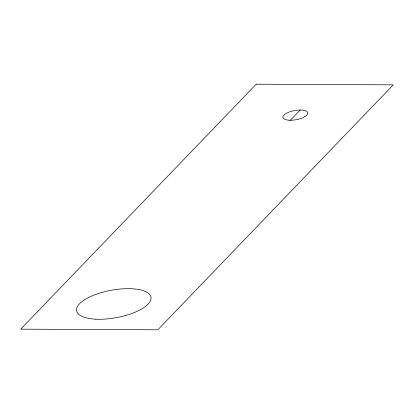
<?xml version="1.0" encoding="UTF-8"?>
<svg xmlns="http://www.w3.org/2000/svg" width="414" height="414" viewBox="0 0 414 414"><rect width="100%" height="100%" fill="white"/><g stroke="black" fill="none" stroke-linecap="round" stroke-linejoin="round"><path stroke-width="0.62" d="M290.4 120.246L300.212 110.036M256.178 84.202L20.7 329.156L157.822 329.798L393.3 84.844L256.178 84.202M95.882 319.189A37.845 13.931 -10.4 0 0 151.089 297.749A37.845 13.931 -10.4 0 0 94.402 294.949A37.845 13.931 -10.4 0 0 95.882 319.189M289.044 120.2A12.617 4.642 -10.4 0 0 307.742 113.193A12.617 4.642 -10.4 0 0 289.127 112.028A12.617 4.642 -10.4 0 0 289.044 120.2"/></g></svg>
